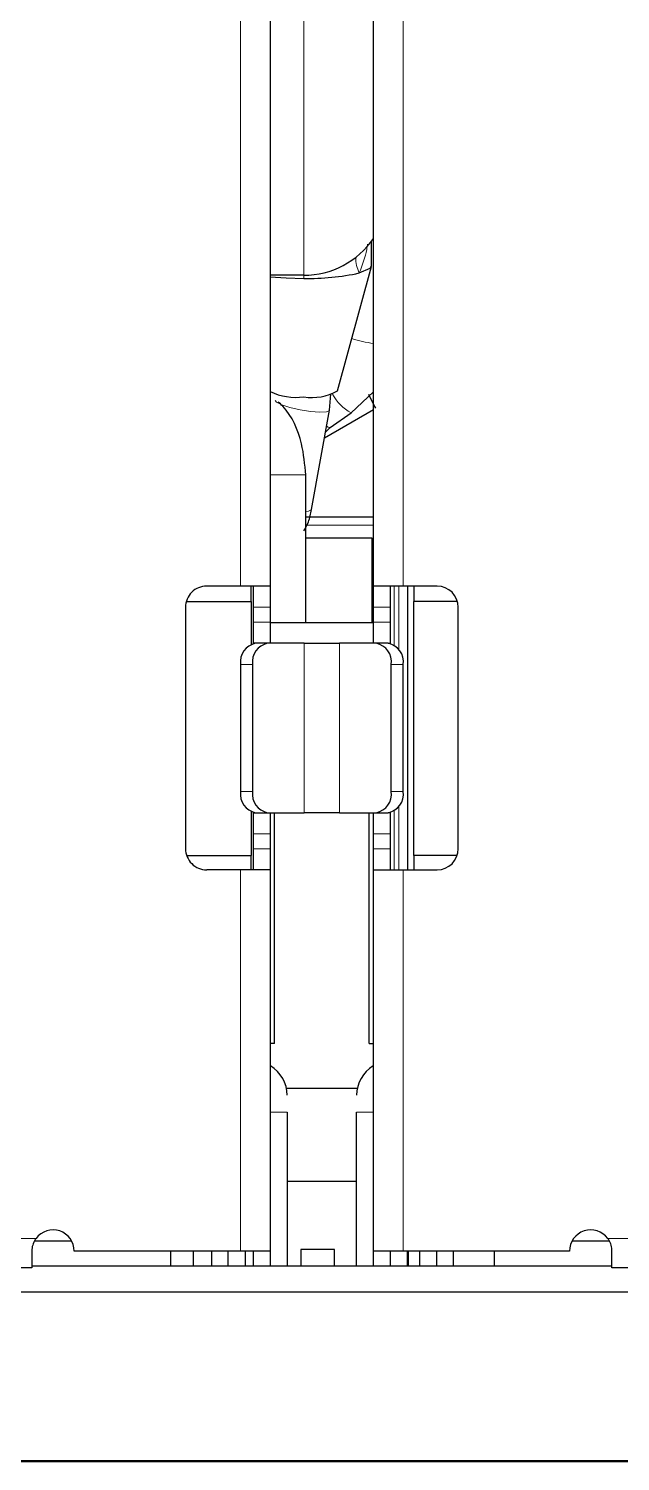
# Model space of a CAD drawing. Extents: x -260425 to 1294666, y -169889 to -2349.
# Drawn here: x 1001485.4 to 1001555.3, y -26633.6 to -26464.4 of the extents above; entities that cross this region are included whole.
import ezdxf

# ---------------------------------------------------------------- set-up
doc = ezdxf.new("R2010")
doc.units = 0
doc.header["$LTSCALE"] = 100
doc.layers.add('case', color=7, linetype='Continuous')
doc.layers.add('marking', color=7, linetype='Continuous')

# ---------------------------------------------------------------- blocks, each defined once
blk = doc.blocks.new('АТС')
at = {"layer": 'case', "lineweight": 18}
for points in [[(3053.4, 30.29), (3053.4, 30.29), (3053.4, -61.71), (3053.4, -61.71)], [(3072.6, -61.71), (3072.6, -61.71), (3072.6, 30.29), (3072.6, 30.29)], [(3060.85, -25.01), (3060.85, -25.01), (3060.85, 27.29), (3060.85, 27.29)], [(3068.96, -20.85), (3068.96, -20.85), (3069.1, -20.89), (3069.1, -20.89)], [(3066.99, -22.9), (3067, -23.54), (3067.14, -24.17), (3067.42, -24.74)], [(3060.85, -25.01), (3060.85, -25.01), (3060.85, -25.38), (3060.85, -25.38)], [(3066.53, -32.48), (3067.37, -32.75), (3068.23, -32.94), (3069.1, -33.06)], [(3064.24, -39.03), (3064.75, -39.97), (3065.51, -40.74), (3066.45, -41.26)], [(3056.9, -48.58), (3056.9, -48.58), (3061.1, -48.58), (3061.1, -48.58)], [(3069.1, -54.51), (3069.1, -54.51), (3061.1, -54.51), (3061.1, -54.51)], [(3071.54, -68.67), (3071.54, -68.67), (3071.54, -61.71), (3071.54, -61.71)], [(3072.08, -61.71), (3072.08, -61.71), (3072.08, -69.18), (3072.08, -69.18)], [(3054.9, -64.21), (3054.9, -64.21), (3056.9, -64.21), (3056.9, -64.21)], [(3069.1, -64.21), (3069.1, -64.21), (3071.1, -64.21), (3071.1, -64.21)], [(3056.9, -65.96), (3056.9, -65.96), (3054.9, -65.96), (3054.9, -65.96)], [(3068.88, -65.01), (3068.88, -65.01), (3069.1, -65.01), (3069.1, -65.01)], [(3069.1, -65.96), (3069.1, -65.96), (3071.1, -65.96), (3071.1, -65.96)], [(3060.91, -88.46), (3060.91, -88.46), (3060.91, -68.46), (3060.91, -68.46)], [(3065.09, -68.46), (3065.09, -68.46), (3065.09, -88.46), (3065.09, -88.46)], [(3053.4, -70.96), (3053.4, -70.96), (3054.81, -70.96), (3054.81, -70.96)], [(3072.6, -70.96), (3072.6, -70.96), (3071.19, -70.96), (3071.19, -70.96)], [(3054.81, -85.96), (3054.81, -85.96), (3053.4, -85.96), (3053.4, -85.96)], [(3072.6, -85.96), (3072.6, -85.96), (3071.19, -85.96), (3071.19, -85.96)], [(3072.08, -87.74), (3072.08, -87.74), (3072.08, -95.21), (3072.08, -95.21)], [(3071.54, -95.21), (3071.54, -95.21), (3071.54, -88.25), (3071.54, -88.25)], [(3056.9, -90.96), (3056.9, -90.96), (3054.9, -90.96), (3054.9, -90.96)], [(3069.1, -90.96), (3069.1, -90.96), (3071.1, -90.96), (3071.1, -90.96)], [(3056.9, -92.71), (3056.9, -92.71), (3054.9, -92.71), (3054.9, -92.71)], [(3071.1, -92.71), (3071.1, -92.71), (3069.1, -92.71), (3069.1, -92.71)], [(3053.4, -95.21), (3053.4, -95.21), (3053.4, -140.21), (3053.4, -140.21)], [(3072.6, -140.21), (3072.6, -140.21), (3072.6, -95.21), (3072.6, -95.21)], [(2995.25, -138.71), (2995.25, -138.71), (3029.25, -138.71), (3029.25, -138.71)], [(3096.75, -138.71), (3096.75, -138.71), (3130.75, -138.71), (3130.75, -138.71)]]:
    blk.add_open_spline(points, degree=3, dxfattribs=at)
at = {"layer": 'case', "lineweight": 25}
for points in [[(3056.9, 30.29), (3056.9, 30.29), (3056.9, -61.71), (3056.9, -61.71)], [(3069.1, -61.71), (3069.1, -61.71), (3069.1, 30.29), (3069.1, 30.29)], [(3060.85, -25.01), (3064.15, -25.01), (3067.24, -23.38), (3069.1, -20.66)], [(3068.85, -23.89), (3068.85, -23.89), (3068.85, -21.01), (3068.85, -21.01)], [(3060.85, -25.01), (3060.85, -25.01), (3056.9, -25.01), (3056.9, -25.01)], [(3060.85, -25.38), (3063.06, -25.42), (3065.26, -25.21), (3067.42, -24.74)], [(3064.84, -38.67), (3064.84, -38.67), (3068.84, -23.97), (3068.84, -23.97)], [(3056.9, -38.75), (3058.14, -39.32), (3059.5, -39.53), (3060.85, -39.38)], [(3060.85, -39.38), (3062.22, -39.58), (3063.62, -39.33), (3064.84, -38.67)], [(3066.45, -41.26), (3066.45, -41.26), (3069.1, -38.77), (3069.1, -38.77)], [(3063.89, -40.95), (3063.89, -40.95), (3064.06, -39.06), (3064.06, -39.06)], [(3061.76, -52.67), (3061.76, -52.67), (3063.89, -40.95), (3063.89, -40.95)], [(3063.3, -44.2), (3063.3, -44.2), (3069.1, -40.85), (3069.1, -40.85)], [(3063.97, -42.99), (3063.97, -42.99), (3066.45, -41.26), (3066.45, -41.26)], [(3063.42, -43.53), (3063.42, -43.53), (3063.97, -42.99), (3063.97, -42.99)], [(3061.1, -66.01), (3061.1, -66.01), (3061.1, -48.58), (3061.1, -48.58)], [(3061.1, -53.51), (3061.1, -53.51), (3069.1, -53.51), (3069.1, -53.51)], [(3061.1, -56.01), (3061.1, -56.01), (3068.88, -56.01), (3068.88, -56.01)], [(3068.88, -56.01), (3068.88, -56.01), (3068.88, -66.01), (3068.88, -66.01)], [(3053.4, -61.71), (3053.4, -61.71), (3049.4, -61.71), (3049.4, -61.71)], [(3056.9, -61.71), (3056.9, -61.71), (3053.4, -61.71), (3053.4, -61.71)], [(3054.65, -63.51), (3054.65, -63.51), (3054.65, -61.71), (3054.65, -61.71)], [(3054.9, -61.71), (3054.9, -61.71), (3054.9, -64.21), (3054.9, -64.21)], [(3056.9, -61.71), (3056.9, -61.71), (3056.9, -64.21), (3056.9, -64.21)], [(3072.6, -61.71), (3072.6, -61.71), (3069.1, -61.71), (3069.1, -61.71)], [(3069.1, -64.21), (3069.1, -64.21), (3069.1, -61.71), (3069.1, -61.71)], [(3071.1, -64.21), (3071.1, -64.21), (3071.1, -61.71), (3071.1, -61.71)], [(3076.6, -61.71), (3076.6, -61.71), (3072.6, -61.71), (3072.6, -61.71)], [(3073.1, -61.71), (3073.1, -61.71), (3073.1, -95.21), (3073.1, -95.21)], [(3073.85, -61.71), (3073.85, -61.71), (3073.85, -63.51), (3073.85, -63.51)], [(3079.1, -64.21), (3079.1, -62.83), (3077.98, -61.71), (3076.6, -61.71)], [(3046.9, -64.21), (3046.9, -64.21), (3046.9, -92.71), (3046.9, -92.71)], [(3047, -63.51), (3047, -63.51), (3054.65, -63.51), (3054.65, -63.51)], [(3054.65, -63.51), (3054.65, -63.51), (3054.65, -68.57), (3054.65, -68.57)], [(3054.9, -64.21), (3054.9, -64.21), (3054.9, -65.96), (3054.9, -65.96)], [(3056.9, -64.21), (3056.9, -64.21), (3056.9, -65.96), (3056.9, -65.96)], [(3069.1, -65.96), (3069.1, -65.96), (3069.1, -64.21), (3069.1, -64.21)], [(3071.1, -65.96), (3071.1, -65.96), (3071.1, -64.21), (3071.1, -64.21)], [(3079, -63.51), (3079, -63.51), (3073.85, -63.51), (3073.85, -63.51)], [(3073.85, -93.51), (3073.85, -93.51), (3073.85, -63.51), (3073.85, -63.51)], [(3079.1, -92.71), (3079.1, -92.71), (3079.1, -64.21), (3079.1, -64.21)], [(3054.9, -65.96), (3054.9, -65.96), (3054.9, -68.46), (3054.9, -68.46)], [(3056.9, -65.96), (3056.9, -65.96), (3056.9, -68.46), (3056.9, -68.46)], [(3069.1, -68.46), (3069.1, -68.46), (3069.1, -65.96), (3069.1, -65.96)], [(3071.1, -68.46), (3071.1, -68.46), (3071.1, -65.96), (3071.1, -65.96)], [(3056.9, -66.01), (3056.9, -66.01), (3069.1, -66.01), (3069.1, -66.01)], [(3055.17, -68.46), (3054.01, -68.69), (3053.23, -69.79), (3053.4, -70.96)], [(3056.58, -68.46), (3055.42, -68.69), (3054.65, -69.79), (3054.81, -70.96)], [(3055.17, -68.46), (3055.17, -68.46), (3054.9, -68.46), (3054.9, -68.46)], [(3054.9, -68.46), (3054.9, -68.46), (3054.9, -68.49), (3054.9, -68.49)], [(3056.58, -68.46), (3056.58, -68.46), (3055.17, -68.46), (3055.17, -68.46)], [(3060.91, -68.46), (3060.91, -68.46), (3056.58, -68.46), (3056.58, -68.46)], [(3060.91, -68.46), (3060.91, -68.46), (3063, -68.46), (3063, -68.46)], [(3063, -68.46), (3063, -68.46), (3065.09, -68.46), (3065.09, -68.46)], [(3069.42, -68.46), (3069.42, -68.46), (3065.09, -68.46), (3065.09, -68.46)], [(3071.19, -70.96), (3071.35, -69.79), (3070.58, -68.69), (3069.42, -68.46)], [(3070.83, -68.46), (3070.83, -68.46), (3069.42, -68.46), (3069.42, -68.46)], [(3072.6, -70.96), (3072.77, -69.79), (3071.99, -68.69), (3070.83, -68.46)], [(3070.83, -68.46), (3070.83, -68.46), (3071.1, -68.46), (3071.1, -68.46)], [(3071.1, -68.49), (3071.1, -68.49), (3071.1, -68.46), (3071.1, -68.46)], [(3053.4, -70.96), (3053.4, -70.96), (3053.4, -85.96), (3053.4, -85.96)], [(3054.81, -70.96), (3054.81, -70.96), (3054.81, -85.96), (3054.81, -85.96)], [(3071.19, -85.96), (3071.19, -85.96), (3071.19, -70.96), (3071.19, -70.96)], [(3072.6, -85.96), (3072.6, -85.96), (3072.6, -70.96), (3072.6, -70.96)], [(3053.4, -85.96), (3053.23, -87.13), (3054.01, -88.22), (3055.17, -88.46)], [(3054.81, -85.96), (3054.65, -87.13), (3055.42, -88.22), (3056.58, -88.46)], [(3069.42, -88.46), (3070.58, -88.22), (3071.35, -87.13), (3071.19, -85.96)], [(3070.83, -88.46), (3071.99, -88.22), (3072.77, -87.13), (3072.6, -85.96)], [(3054.65, -88.35), (3054.65, -88.35), (3054.65, -93.51), (3054.65, -93.51)], [(3054.9, -88.43), (3054.9, -88.43), (3054.9, -88.46), (3054.9, -88.46)], [(3054.9, -88.46), (3054.9, -88.46), (3055.17, -88.46), (3055.17, -88.46)], [(3054.9, -88.46), (3054.9, -88.46), (3054.9, -90.96), (3054.9, -90.96)], [(3055.17, -88.46), (3055.17, -88.46), (3056.58, -88.46), (3056.58, -88.46)], [(3056.58, -88.46), (3056.58, -88.46), (3060.91, -88.46), (3060.91, -88.46)], [(3056.9, -88.46), (3056.9, -88.46), (3056.9, -90.96), (3056.9, -90.96)], [(3057.4, -115.71), (3057.4, -115.71), (3057.4, -88.46), (3057.4, -88.46)], [(3063, -88.46), (3063, -88.46), (3060.91, -88.46), (3060.91, -88.46)], [(3065.09, -88.46), (3065.09, -88.46), (3063, -88.46), (3063, -88.46)], [(3065.09, -88.46), (3065.09, -88.46), (3069.42, -88.46), (3069.42, -88.46)], [(3068.6, -115.71), (3068.6, -115.71), (3068.6, -88.46), (3068.6, -88.46)], [(3069.1, -90.96), (3069.1, -90.96), (3069.1, -88.46), (3069.1, -88.46)], [(3069.42, -88.46), (3069.42, -88.46), (3070.83, -88.46), (3070.83, -88.46)], [(3071.1, -88.46), (3071.1, -88.46), (3070.83, -88.46), (3070.83, -88.46)], [(3071.1, -88.46), (3071.1, -88.46), (3071.1, -88.43), (3071.1, -88.43)], [(3071.1, -90.96), (3071.1, -90.96), (3071.1, -88.46), (3071.1, -88.46)], [(3054.9, -90.96), (3054.9, -90.96), (3054.9, -92.71), (3054.9, -92.71)], [(3056.9, -90.96), (3056.9, -90.96), (3056.9, -92.71), (3056.9, -92.71)], [(3069.1, -92.71), (3069.1, -92.71), (3069.1, -90.96), (3069.1, -90.96)], [(3071.1, -92.71), (3071.1, -92.71), (3071.1, -90.96), (3071.1, -90.96)], [(3054.9, -92.71), (3054.9, -92.71), (3054.9, -95.21), (3054.9, -95.21)], [(3056.9, -92.71), (3056.9, -92.71), (3056.9, -95.21), (3056.9, -95.21)], [(3069.1, -95.21), (3069.1, -95.21), (3069.1, -92.71), (3069.1, -92.71)], [(3071.1, -95.21), (3071.1, -95.21), (3071.1, -92.71), (3071.1, -92.71)], [(3076.6, -95.21), (3077.98, -95.21), (3079.1, -94.09), (3079.1, -92.71)], [(3047.03, -93.51), (3047.03, -93.51), (3054.65, -93.51), (3054.65, -93.51)], [(3054.65, -95.21), (3054.65, -95.21), (3054.65, -93.51), (3054.65, -93.51)], [(3073.85, -93.51), (3073.85, -93.51), (3073.85, -95.21), (3073.85, -95.21)], [(3078.97, -93.51), (3078.97, -93.51), (3073.85, -93.51), (3073.85, -93.51)], [(3053.4, -95.21), (3053.4, -95.21), (3049.4, -95.21), (3049.4, -95.21)], [(3056.9, -95.21), (3056.9, -95.21), (3053.4, -95.21), (3053.4, -95.21)], [(3056.9, -95.21), (3056.9, -95.21), (3056.9, -140.21), (3056.9, -140.21)], [(3069.1, -140.21), (3069.1, -140.21), (3069.1, -95.21), (3069.1, -95.21)], [(3069.1, -95.21), (3069.1, -95.21), (3072.6, -95.21), (3072.6, -95.21)], [(3072.6, -95.21), (3072.6, -95.21), (3076.6, -95.21), (3076.6, -95.21)], [(3057.4, -115.71), (3057.4, -115.71), (3056.9, -115.71), (3056.9, -115.71)], [(3068.6, -115.71), (3068.6, -115.71), (3069.1, -115.71), (3069.1, -115.71)], [(3058.9, -121.81), (3058.9, -120.39), (3058.15, -119.08), (3056.94, -118.36)], [(3069.06, -118.36), (3067.85, -119.09), (3067.1, -120.39), (3067.1, -121.81)], [(3067.18, -121.01), (3067.18, -121.01), (3058.82, -121.01), (3058.82, -121.01)], [(3058.9, -123.81), (3058.9, -123.81), (3058.9, -142.01), (3058.9, -142.01)], [(3067.1, -142.01), (3067.1, -142.01), (3067.1, -123.81), (3067.1, -123.81)], [(3067.1, -132.01), (3067.1, -132.01), (3058.9, -132.01), (3058.9, -132.01)], [(3028.75, -140.21), (3028.75, -140.21), (3028.75, -142.21), (3028.75, -142.21)], [(3029.09, -139.01), (3029.09, -139.01), (3033.44, -139.01), (3033.44, -139.01)], [(3053.4, -140.21), (3053.4, -140.21), (3033.75, -140.21), (3033.75, -140.21)], [(3045.15, -142.01), (3045.15, -142.01), (3045.15, -140.21), (3045.15, -140.21)], [(3047.8, -140.21), (3047.8, -140.21), (3047.8, -142.01), (3047.8, -142.01)], [(3049.95, -140.21), (3049.95, -140.21), (3049.95, -142.01), (3049.95, -142.01)], [(3051.95, -142.01), (3051.95, -142.01), (3051.95, -140.21), (3051.95, -140.21)], [(3056.9, -140.21), (3056.9, -140.21), (3053.4, -140.21), (3053.4, -140.21)], [(3053.95, -140.21), (3053.95, -140.21), (3053.95, -142.01), (3053.95, -142.01)], [(3054.9, -140.21), (3054.9, -140.21), (3054.9, -142.01), (3054.9, -142.01)], [(3056.9, -140.21), (3056.9, -140.21), (3056.9, -142.01), (3056.9, -142.01)], [(3064.5, -140.01), (3064.5, -140.01), (3060.5, -140.01), (3060.5, -140.01)], [(3060.5, -140.01), (3060.5, -140.01), (3060.5, -142.01), (3060.5, -142.01)], [(3064.5, -142.01), (3064.5, -142.01), (3064.5, -140.01), (3064.5, -140.01)], [(3072.6, -140.21), (3072.6, -140.21), (3069.1, -140.21), (3069.1, -140.21)], [(3069.1, -142.01), (3069.1, -142.01), (3069.1, -140.21), (3069.1, -140.21)], [(3071.1, -142.01), (3071.1, -142.01), (3071.1, -140.21), (3071.1, -140.21)], [(3092.25, -140.21), (3092.25, -140.21), (3072.6, -140.21), (3072.6, -140.21)], [(3073.1, -142.01), (3073.1, -142.01), (3073.1, -140.21), (3073.1, -140.21)], [(3073.2, -140.21), (3073.2, -140.21), (3073.2, -142.01), (3073.2, -142.01)], [(3074.55, -142.01), (3074.55, -142.01), (3074.55, -140.21), (3074.55, -140.21)], [(3076.55, -140.21), (3076.55, -140.21), (3076.55, -142.01), (3076.55, -142.01)], [(3078.55, -142.01), (3078.55, -142.01), (3078.55, -140.21), (3078.55, -140.21)], [(3083.35, -140.21), (3083.35, -140.21), (3083.35, -142.01), (3083.35, -142.01)], [(3092.56, -139.01), (3092.56, -139.01), (3096.92, -139.01), (3096.92, -139.01)], [(3097.25, -142.21), (3097.25, -142.21), (3097.25, -140.21), (3097.25, -140.21)], [(3097.25, -142.01), (3097.25, -142.01), (3028.75, -142.01), (3028.75, -142.01)], [(3028.75, -142.21), (3028.75, -142.21), (2913.75, -142.21), (2913.75, -142.21)], [(3212.25, -142.21), (3212.25, -142.21), (3097.25, -142.21), (3097.25, -142.21)], [(1965, -145.01), (1965, -145.01), (3427, -145.01), (3427, -145.01)]]:
    blk.add_open_spline(points, degree=3, dxfattribs=at)
at = {"layer": 'case', "lineweight": 18}
for points, knots in [([(3068.39, -21.34), (3068.36, -21.55), (3068.33, -21.75), (3068.3, -21.96), (3068.3, -21.96), (3068.13, -22.88), (3067.78, -23.81), (3067.42, -24.74)], [0, 0, 0, 0, 0.333333, 0.333333, 0.333333, 0.333333, 1, 1, 1, 1]), ([(3057.5, -39.79), (3057.5, -39.79), (3057.64, -40.01), (3057.64, -40.01), (3057.64, -40.01), (3057.64, -40.01), (3058.25, -40.31), (3058.25, -40.31), (3058.25, -40.31), (3058.25, -40.31), (3059.22, -40.62), (3059.22, -40.62), (3059.22, -40.62), (3059.22, -40.62), (3060.42, -40.9), (3060.42, -40.9), (3060.42, -40.9), (3060.42, -40.9), (3061.66, -41.09), (3061.66, -41.09), (3061.66, -41.09), (3061.66, -41.09), (3062.75, -41.17), (3062.75, -41.17), (3062.75, -41.17), (3062.75, -41.17), (3063.53, -41.13), (3063.53, -41.13), (3063.53, -41.13), (3063.53, -41.13), (3063.88, -40.98), (3063.88, -40.98), (3063.88, -40.98), (3063.88, -40.98), (3063.89, -40.95), (3063.89, -40.95)], [0, 0, 0, 0, 0.1, 0.1, 0.1, 0.1, 0.2, 0.2, 0.2, 0.2, 0.3, 0.3, 0.3, 0.3, 0.4, 0.4, 0.4, 0.4, 0.5, 0.5, 0.5, 0.5, 0.6, 0.6, 0.6, 0.6, 0.7, 0.7, 0.7, 0.7, 0.8, 0.8, 0.8, 0.8, 1, 1, 1, 1]), ([(3063.55, -42.82), (3063.55, -42.82), (3063.75, -42.96), (3063.75, -42.96), (3063.75, -42.96), (3063.75, -42.96), (3063.97, -42.99), (3063.97, -42.99)], [0, 0, 0, 0, 0.333333, 0.333333, 0.333333, 0.333333, 1, 1, 1, 1]), ([(3061.1, -52.89), (3061.1, -52.89), (3061.4, -52.86), (3061.4, -52.86), (3061.4, -52.86), (3061.4, -52.86), (3061.75, -52.7), (3061.75, -52.7), (3061.75, -52.7), (3061.75, -52.7), (3061.76, -52.67), (3061.76, -52.67)], [0, 0, 0, 0, 0.25, 0.25, 0.25, 0.25, 0.5, 0.5, 0.5, 0.5, 1, 1, 1, 1]), ([(3058.9, -123.81), (3058.87, -123.81), (3058.85, -123.81), (3058.76, -123.81), (3058.76, -123.81), (3058.68, -123.81), (3058.54, -123.81), (3058.36, -123.81), (3058.36, -123.81), (3058.19, -123.81), (3057.98, -123.81), (3057.73, -123.81), (3057.73, -123.81), (3057.48, -123.81), (3057.19, -123.81), (3056.9, -123.81)], [0, 0, 0, 0, 0.2, 0.2, 0.2, 0.2, 0.4, 0.4, 0.4, 0.4, 0.6, 0.6, 0.6, 0.6, 1, 1, 1, 1]), ([(3069.1, -123.81), (3068.81, -123.81), (3068.52, -123.81), (3068.27, -123.81), (3068.27, -123.81), (3068.02, -123.81), (3067.81, -123.81), (3067.64, -123.81), (3067.64, -123.81), (3067.46, -123.81), (3067.32, -123.81), (3067.24, -123.81), (3067.24, -123.81), (3067.15, -123.81), (3067.13, -123.81), (3067.1, -123.81)], [0, 0, 0, 0, 0.2, 0.2, 0.2, 0.2, 0.4, 0.4, 0.4, 0.4, 0.6, 0.6, 0.6, 0.6, 1, 1, 1, 1])]:
    blk.add_open_spline(points, degree=3, knots=knots, dxfattribs=at)
at = {"layer": 'case', "lineweight": 25}
for points, knots in [([(3056.9, -25.18), (3056.9, -25.18), (3058.79, -25.33), (3058.79, -25.33), (3058.79, -25.33), (3058.79, -25.33), (3060.85, -25.38), (3060.85, -25.38)], [0, 0, 0, 0, 0.333333, 0.333333, 0.333333, 0.333333, 1, 1, 1, 1]), ([(3067.42, -24.74), (3067.42, -24.74), (3068.69, -24.19), (3068.69, -24.19), (3068.69, -24.19), (3068.69, -24.19), (3068.85, -23.89), (3068.85, -23.89)], [0, 0, 0, 0, 0.333333, 0.333333, 0.333333, 0.333333, 1, 1, 1, 1]), ([(3061.1, -48.58), (3060.99, -47.35), (3060.87, -46.12), (3060.59, -44.9), (3060.59, -44.9), (3060.2, -43.27), (3059.51, -41.66), (3058.37, -40.47), (3058.37, -40.47), (3058.2, -40.29), (3058.01, -40.11), (3057.82, -39.94)], [0, 0, 0, 0, 0.25, 0.25, 0.25, 0.25, 0.5, 0.5, 0.5, 0.5, 1, 1, 1, 1]), ([(3069.35, -40.7), (3069.35, -40.7), (3069.11, -40.23), (3069.11, -40.23), (3069.11, -40.23), (3069.11, -40.23), (3068.53, -39.07), (3068.53, -39.07)], [0, 0, 0, 0, 0.333333, 0.333333, 0.333333, 0.333333, 1, 1, 1, 1]), ([(3060.85, -55.19), (3061.06, -54.84), (3061.27, -54.49), (3061.41, -54.12), (3061.41, -54.12), (3061.59, -53.66), (3061.68, -53.17), (3061.76, -52.67)], [0, 0, 0, 0, 0.333333, 0.333333, 0.333333, 0.333333, 1, 1, 1, 1]), ([(3049.4, -61.71), (3048.74, -61.71), (3048.1, -61.97), (3047.63, -62.44), (3047.63, -62.44), (3047.16, -62.91), (3046.9, -63.54), (3046.9, -64.21)], [0, 0, 0, 0, 0.333333, 0.333333, 0.333333, 0.333333, 1, 1, 1, 1]), ([(3046.9, -92.71), (3046.9, -93.37), (3047.16, -94.01), (3047.63, -94.47), (3047.63, -94.47), (3048.1, -94.94), (3048.74, -95.21), (3049.4, -95.21)], [0, 0, 0, 0, 0.333333, 0.333333, 0.333333, 0.333333, 1, 1, 1, 1]), ([(3033.75, -140.21), (3033.75, -139.13), (3033.06, -138.18), (3032.04, -137.84), (3032.04, -137.84), (3031.02, -137.5), (3029.9, -137.85), (3029.25, -138.71)], [0, 0, 0, 0, 0.333333, 0.333333, 0.333333, 0.333333, 1, 1, 1, 1]), ([(3096.75, -138.71), (3096.1, -137.85), (3094.98, -137.5), (3093.96, -137.84), (3093.96, -137.84), (3092.94, -138.18), (3092.25, -139.13), (3092.25, -140.21)], [0, 0, 0, 0, 0.333333, 0.333333, 0.333333, 0.333333, 1, 1, 1, 1]), ([(3029.25, -138.71), (3029.12, -138.91), (3028.99, -139.12), (3028.91, -139.34), (3028.91, -139.34), (3028.82, -139.56), (3028.77, -139.79), (3028.76, -140.02), (3028.76, -140.02), (3028.75, -140.08), (3028.75, -140.14), (3028.75, -140.21)], [0, 0, 0, 0, 0.25, 0.25, 0.25, 0.25, 0.5, 0.5, 0.5, 0.5, 1, 1, 1, 1]), ([(3097.25, -140.21), (3097.23, -139.98), (3097.22, -139.76), (3097.16, -139.53), (3097.16, -139.53), (3097.1, -139.31), (3097, -139.08), (3096.87, -138.88), (3096.87, -138.88), (3096.83, -138.82), (3096.79, -138.76), (3096.75, -138.71)], [0, 0, 0, 0, 0.25, 0.25, 0.25, 0.25, 0.5, 0.5, 0.5, 0.5, 1, 1, 1, 1])]:
    blk.add_open_spline(points, degree=3, knots=knots, dxfattribs=at)
at = {"layer": 'marking', "lineweight": 50}
blk.add_open_spline([(3136, -165.03), (3136, -165.03), (2992.5, -165.03), (2992.5, -165.03)], degree=3, dxfattribs=at)

msp = doc.modelspace()

# ---------------------------------------------------------------- block references
msp.add_blockref('АТС', (998457.03, -26468.52))

doc.saveas('drawing.dxf')
